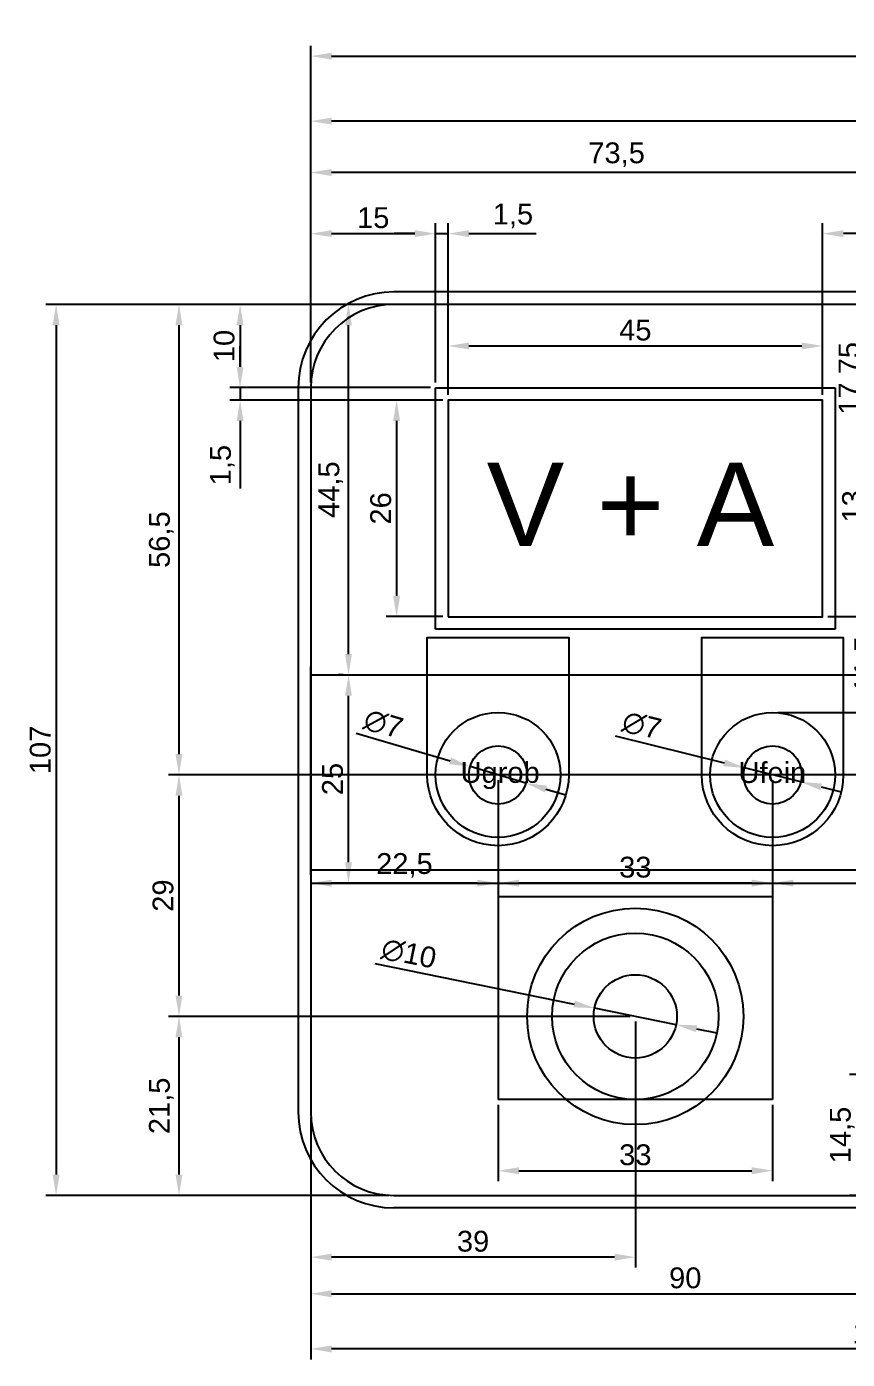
# Model space of a CAD drawing. Header units: millimetres. Extents: x 475 to 4099, y 1633 to 3451.
# Drawn here: x 3165.2 to 3263.9, y 3012.9 to 3173 of the extents above; entities that cross this region are included whole.
import ezdxf

# ---------------------------------------------------------------- set-up
doc = ezdxf.new("R2010")
doc.units = ezdxf.units.MM
for name, color, linetype in [('Bemassung', 80, 'Continuous'), ('Hilfslinie', 30, 'Continuous'), ('Kanten', 7, 'Continuous'), ('Verdeckt', 172, 'Continuous')]:
    doc.layers.add(name, color=color, linetype=linetype)
doc.styles.get("Standard").update_dxf_attribs({"font": 'arial.ttf'})
doc.dimstyles.new('ISO-25', dxfattribs={"dimtxt": 2.5, "dimasz": 2.5, "dimexe": 1.25, "dimexo": 0.625, "dimtad": 1, "dimtxsty": 'Standard', "dimcen": 2.5, "dimadec": 0, "dimazin": 0, "dimtfac": 1, "dimtmove": 0, "dimatfit": 3, "dimfxl": 1, "dimarcsym": 0})

# ---------------------------------------------------------------- blocks, each defined once
blk = doc.blocks.new('*D227')
at = {"layer": 'Bemassung', "color": 0, "lineweight": -2, "transparency": 16777216}
for p, q in [((3199.37, 3130.25), (3199.37, 3149.38)), ((3201.87, 3148.13), (3211.87, 3148.13)), ((3214.37, 3130.25), (3214.37, 3149.38))]:
    blk.add_line(p, q, dxfattribs=at)
at = {"layer": 'Bemassung', "color": 0, "transparency": 16777216}
for points in [[(3201.87, 3148.54), (3201.87, 3147.71), (3199.37, 3148.13)], [(3211.87, 3148.54), (3211.87, 3147.71), (3214.37, 3148.13)]]:
    blk.add_solid(points, dxfattribs=at)
at = {"layer": 'Defpoints', "color": 0, "transparency": 16777216}
for p in [(3214.37, 3148.13), (3199.37, 3129.63), (3214.37, 3129.63)]:
    blk.add_point(p, dxfattribs=at)
at = {"layer": 'Bemassung', "color": 0, "transparency": 16777216, "insert": (3206.87, 3150.03), "char_height": 2.5, "attachment_point": 5}
blk.add_mtext('15', dxfattribs=at)
blk = doc.blocks.new('*D228')
at = {"layer": 'Bemassung', "color": 0, "lineweight": -2, "transparency": 16777216}
for p, q in [((3260.87, 3128.75), (3260.87, 3149.38)), ((3270.37, 3148.13), (3263.37, 3148.13)), ((3272.87, 3122.5), (3272.87, 3149.38))]:
    blk.add_line(p, q, dxfattribs=at)
at = {"layer": 'Bemassung', "color": 0, "transparency": 16777216}
for points in [[(3263.37, 3148.54), (3263.37, 3147.71), (3260.87, 3148.13)], [(3270.37, 3148.54), (3270.37, 3147.71), (3272.87, 3148.13)]]:
    blk.add_solid(points, dxfattribs=at)
at = {"layer": 'Defpoints', "color": 0, "transparency": 16777216}
for p in [(3260.87, 3148.13), (3260.87, 3128.13), (3272.87, 3121.88)]:
    blk.add_point(p, dxfattribs=at)
at = {"layer": 'Bemassung', "color": 0, "transparency": 16777216, "insert": (3266.87, 3150.01), "char_height": 2.5, "attachment_point": 5}
blk.add_mtext('12', dxfattribs=at)
blk = doc.blocks.new('*D235')
at = {"layer": 'Bemassung', "color": 0, "lineweight": -2, "transparency": 16777216}
for p, q in [((3204.84, 3088.14), (3216.11, 3084.82)), ((3225.22, 3082.14), (3218.51, 3084.12)), ((3227.62, 3081.43), (3230.02, 3080.72))]:
    blk.add_line(p, q, dxfattribs=at)
at = {"layer": 'Bemassung', "color": 0, "transparency": 16777216}
for points in [[(3216.23, 3085.22), (3215.99, 3084.42), (3218.51, 3084.12)], [(3227.74, 3081.83), (3227.5, 3081.03), (3225.22, 3082.14)]]:
    blk.add_solid(points, dxfattribs=at)
at = {"layer": 'Defpoints', "color": 0, "transparency": 16777216}
for p in [(3218.51, 3084.12), (3225.22, 3082.14)]:
    blk.add_point(p, dxfattribs=at)
at = {"layer": 'Bemassung', "color": 0, "transparency": 16777216, "insert": (3208.09, 3089.24), "char_height": 2.5, "attachment_point": 5, "rotation": 343.576}
blk.add_mtext('∅7', dxfattribs=at)
blk = doc.blocks.new('*D236')
at = {"layer": 'Bemassung', "color": 0, "lineweight": -2, "transparency": 16777216}
for p, q in [((3235.94, 3087.82), (3249.04, 3084.57)), ((3258.26, 3082.28), (3251.47, 3083.97)), ((3260.69, 3081.68), (3263.12, 3081.08))]:
    blk.add_line(p, q, dxfattribs=at)
at = {"layer": 'Bemassung', "color": 0, "transparency": 16777216}
for points in [[(3249.14, 3084.98), (3248.94, 3084.17), (3251.47, 3083.97)], [(3260.79, 3082.09), (3260.59, 3081.28), (3258.26, 3082.28)]]:
    blk.add_solid(points, dxfattribs=at)
at = {"layer": 'Defpoints', "color": 0, "transparency": 16777216}
for p in [(3251.47, 3083.97), (3258.26, 3082.28)]:
    blk.add_point(p, dxfattribs=at)
at = {"layer": 'Bemassung', "color": 0, "transparency": 16777216, "insert": (3239.14, 3089.06), "char_height": 2.5, "attachment_point": 5, "rotation": 346.0642}
blk.add_mtext('∅7', dxfattribs=at)
blk = doc.blocks.new('*D239')
at = {"layer": 'Bemassung', "color": 0, "lineweight": -2, "transparency": 16777216}
for p, q in [((3207.06, 3060.46), (3231.01, 3055.61)), ((3243.27, 3053.13), (3233.47, 3055.12)), ((3245.72, 3052.64), (3248.17, 3052.14))]:
    blk.add_line(p, q, dxfattribs=at)
at = {"layer": 'Bemassung', "color": 0, "transparency": 16777216}
for points in [[(3231.1, 3056.02), (3230.93, 3055.21), (3233.47, 3055.12)], [(3245.8, 3053.05), (3245.63, 3052.23), (3243.27, 3053.13)]]:
    blk.add_solid(points, dxfattribs=at)
at = {"layer": 'Defpoints', "color": 0, "transparency": 16777216}
for p in [(3233.47, 3055.12), (3243.27, 3053.13)]:
    blk.add_point(p, dxfattribs=at)
at = {"layer": 'Bemassung', "color": 0, "transparency": 16777216, "insert": (3211.15, 3061.65), "char_height": 2.5, "attachment_point": 5, "rotation": 348.5575}
blk.add_mtext('∅10', dxfattribs=at)
blk = doc.blocks.new('*D241')
at = {"layer": 'Bemassung', "color": 0, "lineweight": -2, "transparency": 16777216}
for p, q in [((3213.74, 3139.63), (3189.62, 3139.63)), ((3190.87, 3137.13), (3190.87, 3132.13)), ((3213.74, 3129.63), (3189.62, 3129.63))]:
    blk.add_line(p, q, dxfattribs=at)
at = {"layer": 'Bemassung', "color": 0, "transparency": 16777216}
for points in [[(3190.45, 3137.13), (3191.28, 3137.13), (3190.87, 3139.63)], [(3190.45, 3132.13), (3191.28, 3132.13), (3190.87, 3129.63)]]:
    blk.add_solid(points, dxfattribs=at)
at = {"layer": 'Defpoints', "color": 0, "transparency": 16777216}
for p in [(3214.37, 3139.63), (3190.87, 3129.63), (3214.37, 3129.63)]:
    blk.add_point(p, dxfattribs=at)
at = {"layer": 'Bemassung', "color": 0, "transparency": 16777216, "insert": (3188.96, 3134.63), "char_height": 2.5, "attachment_point": 5, "rotation": 90}
blk.add_mtext('10', dxfattribs=at)
blk = doc.blocks.new('*D242')
at = {"layer": 'Bemassung', "color": 0, "lineweight": -2, "transparency": 16777216}
for p, q in [((3215.87, 3128.75), (3215.87, 3135.89)), ((3260.87, 3128.75), (3260.87, 3135.89)), ((3218.37, 3134.64), (3258.37, 3134.64))]:
    blk.add_line(p, q, dxfattribs=at)
at = {"layer": 'Bemassung', "color": 0, "transparency": 16777216}
for points in [[(3218.37, 3135.05), (3218.37, 3134.22), (3215.87, 3134.64)], [(3258.37, 3135.05), (3258.37, 3134.22), (3260.87, 3134.64)]]:
    blk.add_solid(points, dxfattribs=at)
at = {"layer": 'Defpoints', "color": 0, "transparency": 16777216}
for p in [(3260.87, 3134.64), (3215.87, 3128.13), (3260.87, 3128.13)]:
    blk.add_point(p, dxfattribs=at)
at = {"layer": 'Bemassung', "color": 0, "transparency": 16777216, "insert": (3238.37, 3136.53), "char_height": 2.5, "attachment_point": 5}
blk.add_mtext('45', dxfattribs=at)
blk = doc.blocks.new('*D243')
at = {"layer": 'Bemassung', "color": 0, "lineweight": -2, "transparency": 16777216}
for p, q in [((3215.24, 3128.13), (3208.43, 3128.13)), ((3209.68, 3125.63), (3209.68, 3104.63)), ((3215.24, 3102.13), (3208.43, 3102.13))]:
    blk.add_line(p, q, dxfattribs=at)
at = {"layer": 'Bemassung', "color": 0, "transparency": 16777216}
for points in [[(3209.26, 3125.63), (3210.1, 3125.63), (3209.68, 3128.13)], [(3209.26, 3104.63), (3210.1, 3104.63), (3209.68, 3102.13)]]:
    blk.add_solid(points, dxfattribs=at)
at = {"layer": 'Defpoints', "color": 0, "transparency": 16777216}
for p in [(3215.87, 3128.13), (3209.68, 3102.13), (3215.87, 3102.13)]:
    blk.add_point(p, dxfattribs=at)
at = {"layer": 'Bemassung', "color": 0, "transparency": 16777216, "insert": (3207.78, 3115.13), "char_height": 2.5, "attachment_point": 5, "rotation": 90}
blk.add_mtext('26', dxfattribs=at)
blk = doc.blocks.new('*D244')
at = {"layer": 'Bemassung', "color": 0, "lineweight": -2, "transparency": 16777216}
for p, q in [((3190.87, 3132.13), (3190.87, 3134.63)), ((3213.74, 3129.63), (3189.62, 3129.63)), ((3190.87, 3129.63), (3190.87, 3128.13)), ((3215.24, 3128.13), (3189.62, 3128.13)), ((3190.87, 3125.63), (3190.87, 3117.54))]:
    blk.add_line(p, q, dxfattribs=at)
at = {"layer": 'Bemassung', "color": 0, "transparency": 16777216}
for points in [[(3190.45, 3132.13), (3191.28, 3132.13), (3190.87, 3129.63)], [(3190.45, 3125.63), (3191.28, 3125.63), (3190.87, 3128.13)]]:
    blk.add_solid(points, dxfattribs=at)
at = {"layer": 'Defpoints', "color": 0, "transparency": 16777216}
for p in [(3214.37, 3129.63), (3190.87, 3128.13), (3215.87, 3128.13)]:
    blk.add_point(p, dxfattribs=at)
at = {"layer": 'Bemassung', "color": 0, "transparency": 16777216, "insert": (3188.74, 3120.33), "char_height": 2.5, "attachment_point": 5, "rotation": 90}
blk.add_mtext('1,5', dxfattribs=at)
blk = doc.blocks.new('*D245')
at = {"layer": 'Bemassung', "color": 0, "lineweight": -2, "transparency": 16777216}
for p, q in [((3211.87, 3148.13), (3209.37, 3148.13)), ((3214.37, 3130.25), (3214.37, 3149.38)), ((3214.37, 3148.13), (3215.87, 3148.13)), ((3215.87, 3128.75), (3215.87, 3149.38)), ((3218.37, 3148.13), (3226.45, 3148.13))]:
    blk.add_line(p, q, dxfattribs=at)
at = {"layer": 'Bemassung', "color": 0, "transparency": 16777216}
for points in [[(3211.87, 3148.54), (3211.87, 3147.71), (3214.37, 3148.13)], [(3218.37, 3148.54), (3218.37, 3147.71), (3215.87, 3148.13)]]:
    blk.add_solid(points, dxfattribs=at)
at = {"layer": 'Defpoints', "color": 0, "transparency": 16777216}
for p in [(3215.87, 3148.13), (3214.37, 3129.63), (3215.87, 3128.13)]:
    blk.add_point(p, dxfattribs=at)
at = {"layer": 'Bemassung', "color": 0, "transparency": 16777216, "insert": (3223.66, 3150.25), "char_height": 2.5, "attachment_point": 5}
blk.add_mtext('1,5', dxfattribs=at)
blk = doc.blocks.new('*D246')
at = {"layer": 'Bemassung', "color": 0, "lineweight": -2, "transparency": 16777216}
for p, q in [((3199.37, 3130.88), (3199.37, 3156.72)), ((3272.87, 3122.5), (3272.87, 3156.72)), ((3270.37, 3155.47), (3201.87, 3155.47))]:
    blk.add_line(p, q, dxfattribs=at)
at = {"layer": 'Bemassung', "color": 0, "transparency": 16777216}
for points in [[(3201.87, 3155.89), (3201.87, 3155.05), (3199.37, 3155.47)], [(3270.37, 3155.89), (3270.37, 3155.05), (3272.87, 3155.47)]]:
    blk.add_solid(points, dxfattribs=at)
at = {"layer": 'Defpoints', "color": 0, "transparency": 16777216}
for p in [(3199.37, 3155.47), (3199.37, 3130.25), (3272.87, 3121.88)]:
    blk.add_point(p, dxfattribs=at)
at = {"layer": 'Bemassung', "color": 0, "transparency": 16777216, "insert": (3236.12, 3157.6), "char_height": 2.5, "attachment_point": 5}
blk.add_mtext('73,5', dxfattribs=at)
blk = doc.blocks.new('*D247')
at = {"layer": 'Bemassung', "color": 0, "lineweight": -2, "transparency": 16777216}
for p, q in [((3199.37, 3130.88), (3199.37, 3162.89)), ((3347.87, 3141.75), (3347.87, 3162.89)), ((3345.37, 3161.64), (3201.87, 3161.64))]:
    blk.add_line(p, q, dxfattribs=at)
at = {"layer": 'Bemassung', "color": 0, "transparency": 16777216}
for points in [[(3201.87, 3162.05), (3201.87, 3161.22), (3199.37, 3161.64)], [(3345.37, 3162.05), (3345.37, 3161.22), (3347.87, 3161.64)]]:
    blk.add_solid(points, dxfattribs=at)
at = {"layer": 'Defpoints', "color": 0, "transparency": 16777216}
for p in [(3199.37, 3161.64), (3347.87, 3141.13), (3199.37, 3130.25)]:
    blk.add_point(p, dxfattribs=at)
at = {"layer": 'Bemassung', "color": 0, "transparency": 16777216, "insert": (3273.62, 3163.76), "char_height": 2.5, "attachment_point": 5}
blk.add_mtext('148,5', dxfattribs=at)
blk = doc.blocks.new('*D250')
at = {"layer": 'Bemassung', "color": 0, "lineweight": -2, "transparency": 16777216}
for p, q in [((3208.74, 3139.63), (3182.28, 3139.63)), ((3183.53, 3085.63), (3183.53, 3137.13)), ((3320.24, 3083.13), (3182.28, 3083.13))]:
    blk.add_line(p, q, dxfattribs=at)
at = {"layer": 'Bemassung', "color": 0, "transparency": 16777216}
for points in [[(3183.11, 3137.13), (3183.94, 3137.13), (3183.53, 3139.63)], [(3183.11, 3085.63), (3183.94, 3085.63), (3183.53, 3083.13)]]:
    blk.add_solid(points, dxfattribs=at)
at = {"layer": 'Defpoints', "color": 0, "transparency": 16777216}
for p in [(3183.53, 3139.63), (3209.37, 3139.63), (3320.87, 3083.13)]:
    blk.add_point(p, dxfattribs=at)
at = {"layer": 'Bemassung', "color": 0, "transparency": 16777216, "insert": (3181.4, 3111.38), "char_height": 2.5, "attachment_point": 5, "rotation": 90}
blk.add_mtext('56,5', dxfattribs=at)
blk = doc.blocks.new('*D251')
at = {"layer": 'Bemassung', "color": 0, "lineweight": -2, "transparency": 16777216}
for p, q in [((3237.74, 3054.13), (3182.28, 3054.13)), ((3183.53, 3035.13), (3183.53, 3051.63)), ((3208.74, 3032.63), (3182.28, 3032.63))]:
    blk.add_line(p, q, dxfattribs=at)
at = {"layer": 'Bemassung', "color": 0, "transparency": 16777216}
for points in [[(3183.11, 3051.63), (3183.94, 3051.63), (3183.53, 3054.13)], [(3183.11, 3035.13), (3183.94, 3035.13), (3183.53, 3032.63)]]:
    blk.add_solid(points, dxfattribs=at)
at = {"layer": 'Defpoints', "color": 0, "transparency": 16777216}
for p in [(3183.53, 3054.13), (3238.37, 3054.13), (3209.37, 3032.63)]:
    blk.add_point(p, dxfattribs=at)
at = {"layer": 'Bemassung', "color": 0, "transparency": 16777216, "insert": (3181.4, 3043.38), "char_height": 2.5, "attachment_point": 5, "rotation": 90}
blk.add_mtext('21,5', dxfattribs=at)
blk = doc.blocks.new('*D252')
at = {"layer": 'Bemassung', "color": 0, "lineweight": -2, "transparency": 16777216}
for p, q in [((3320.24, 3083.13), (3182.28, 3083.13)), ((3183.53, 3056.63), (3183.53, 3080.63)), ((3237.74, 3054.13), (3182.28, 3054.13))]:
    blk.add_line(p, q, dxfattribs=at)
at = {"layer": 'Bemassung', "color": 0, "transparency": 16777216}
for points in [[(3183.11, 3080.63), (3183.94, 3080.63), (3183.53, 3083.13)], [(3183.11, 3056.63), (3183.94, 3056.63), (3183.53, 3054.13)]]:
    blk.add_solid(points, dxfattribs=at)
at = {"layer": 'Defpoints', "color": 0, "transparency": 16777216}
for p in [(3183.53, 3083.13), (3320.87, 3083.13), (3238.37, 3054.13)]:
    blk.add_point(p, dxfattribs=at)
at = {"layer": 'Bemassung', "color": 0, "transparency": 16777216, "insert": (3181.62, 3068.63), "char_height": 2.5, "attachment_point": 5, "rotation": 90}
blk.add_mtext('29', dxfattribs=at)
blk = doc.blocks.new('*D253')
at = {"layer": 'Bemassung', "color": 0, "lineweight": -2, "transparency": 16777216}
for p, q in [((3289.37, 3046.5), (3289.37, 3019.56)), ((3199.37, 3042), (3199.37, 3019.56)), ((3201.87, 3020.81), (3286.87, 3020.81))]:
    blk.add_line(p, q, dxfattribs=at)
at = {"layer": 'Bemassung', "color": 0, "transparency": 16777216}
for points in [[(3201.87, 3021.23), (3201.87, 3020.39), (3199.37, 3020.81)], [(3286.87, 3021.23), (3286.87, 3020.39), (3289.37, 3020.81)]]:
    blk.add_solid(points, dxfattribs=at)
at = {"layer": 'Defpoints', "color": 0, "transparency": 16777216}
for p in [(3289.37, 3047.13), (3199.37, 3042.63), (3289.37, 3020.81)]:
    blk.add_point(p, dxfattribs=at)
at = {"layer": 'Bemassung', "color": 0, "transparency": 16777216, "insert": (3244.37, 3022.71), "char_height": 2.5, "attachment_point": 5}
blk.add_mtext('90', dxfattribs=at)
blk = doc.blocks.new('*D255')
at = {"layer": 'Bemassung', "color": 0, "lineweight": -2, "transparency": 16777216}
for p, q in [((3307.74, 3047.13), (3264.1, 3047.13)), ((3265.35, 3044.63), (3265.35, 3035.13)), ((3280.74, 3032.63), (3264.1, 3032.63))]:
    blk.add_line(p, q, dxfattribs=at)
at = {"layer": 'Bemassung', "color": 0, "transparency": 16777216}
for points in [[(3264.94, 3044.63), (3265.77, 3044.63), (3265.35, 3047.13)], [(3264.94, 3035.13), (3265.77, 3035.13), (3265.35, 3032.63)]]:
    blk.add_solid(points, dxfattribs=at)
at = {"layer": 'Defpoints', "color": 0, "transparency": 16777216}
for p in [(3308.37, 3047.13), (3265.35, 3032.63), (3281.37, 3032.63)]:
    blk.add_point(p, dxfattribs=at)
at = {"layer": 'Bemassung', "color": 0, "transparency": 16777216, "insert": (3263.23, 3039.88), "char_height": 2.5, "attachment_point": 5, "rotation": 90}
blk.add_mtext('14,5', dxfattribs=at)
blk = doc.blocks.new('*D256')
at = {"layer": 'Bemassung', "color": 0, "lineweight": -2, "transparency": 16777216}
for p, q in [((3272.24, 3121.88), (3265.15, 3121.88)), ((3266.4, 3119.38), (3266.4, 3111.38)), ((3272.24, 3108.88), (3265.15, 3108.88))]:
    blk.add_line(p, q, dxfattribs=at)
at = {"layer": 'Bemassung', "color": 0, "transparency": 16777216}
for points in [[(3265.98, 3119.38), (3266.81, 3119.38), (3266.4, 3121.88)], [(3265.98, 3111.38), (3266.81, 3111.38), (3266.4, 3108.88)]]:
    blk.add_solid(points, dxfattribs=at)
at = {"layer": 'Defpoints', "color": 0, "transparency": 16777216}
for p in [(3272.87, 3121.88), (3266.4, 3108.88), (3272.87, 3108.88)]:
    blk.add_point(p, dxfattribs=at)
at = {"layer": 'Bemassung', "color": 0, "transparency": 16777216, "insert": (3264.49, 3115.38), "char_height": 2.5, "attachment_point": 5, "rotation": 90}
blk.add_mtext('13', dxfattribs=at)
blk = doc.blocks.new('*D257')
at = {"layer": 'Bemassung', "color": 0, "lineweight": -2, "transparency": 16777216}
for p, q in [((3272.24, 3139.63), (3265.15, 3139.63)), ((3266.4, 3124.38), (3266.4, 3137.13)), ((3272.24, 3121.88), (3265.15, 3121.88))]:
    blk.add_line(p, q, dxfattribs=at)
at = {"layer": 'Bemassung', "color": 0, "transparency": 16777216}
for points in [[(3265.98, 3137.13), (3266.81, 3137.13), (3266.4, 3139.63)], [(3265.98, 3124.38), (3266.81, 3124.38), (3266.4, 3121.88)]]:
    blk.add_solid(points, dxfattribs=at)
at = {"layer": 'Defpoints', "color": 0, "transparency": 16777216}
for p in [(3266.4, 3139.63), (3272.87, 3139.63), (3272.87, 3121.88)]:
    blk.add_point(p, dxfattribs=at)
at = {"layer": 'Bemassung', "color": 0, "transparency": 16777216, "insert": (3264.27, 3130.75), "char_height": 2.5, "attachment_point": 5, "rotation": 90}
blk.add_mtext('17,75', dxfattribs=at)
blk = doc.blocks.new('*D263')
at = {"layer": 'Bemassung', "color": 0, "lineweight": -2, "transparency": 16777216}
for p, q in [((3208.12, 3139.63), (3167.51, 3139.63)), ((3168.76, 3137.13), (3168.76, 3035.13)), ((3208.12, 3032.63), (3167.51, 3032.63))]:
    blk.add_line(p, q, dxfattribs=at)
at = {"layer": 'Bemassung', "color": 0, "transparency": 16777216}
for points in [[(3168.34, 3137.13), (3169.18, 3137.13), (3168.76, 3139.63)], [(3168.34, 3035.13), (3169.18, 3035.13), (3168.76, 3032.63)]]:
    blk.add_solid(points, dxfattribs=at)
at = {"layer": 'Defpoints', "color": 0, "transparency": 16777216}
for p in [(3208.74, 3139.63), (3168.76, 3032.63), (3208.74, 3032.63)]:
    blk.add_point(p, dxfattribs=at)
at = {"layer": 'Bemassung', "color": 0, "transparency": 16777216, "insert": (3166.86, 3086.13), "char_height": 2.5, "attachment_point": 5, "rotation": 90}
blk.add_mtext('107', dxfattribs=at)
blk = doc.blocks.new('*D264')
at = {"layer": 'Bemassung', "color": 0, "lineweight": -2, "transparency": 16777216}
for p, q in [((3199.37, 3131.5), (3199.37, 3170.69)), ((3496.37, 3130.25), (3496.37, 3170.69)), ((3201.87, 3169.44), (3493.87, 3169.44))]:
    blk.add_line(p, q, dxfattribs=at)
at = {"layer": 'Bemassung', "color": 0, "transparency": 16777216}
for points in [[(3201.87, 3169.86), (3201.87, 3169.03), (3199.37, 3169.44)], [(3493.87, 3169.86), (3493.87, 3169.03), (3496.37, 3169.44)]]:
    blk.add_solid(points, dxfattribs=at)
at = {"layer": 'Defpoints', "color": 0, "transparency": 16777216}
for p in [(3496.37, 3169.44), (3199.37, 3130.88), (3496.37, 3129.63)]:
    blk.add_point(p, dxfattribs=at)
at = {"layer": 'Bemassung', "color": 0, "transparency": 16777216, "insert": (3347.87, 3171.34), "char_height": 2.5, "attachment_point": 5}
blk.add_mtext('297', dxfattribs=at)
blk = doc.blocks.new('*D265')
at = {"layer": 'Bemassung', "color": 0, "lineweight": -2, "transparency": 16777216}
for p, q in [((3199.99, 3095.13), (3205.15, 3095.13)), ((3203.9, 3072.63), (3203.9, 3092.63)), ((3199.99, 3070.13), (3205.15, 3070.13))]:
    blk.add_line(p, q, dxfattribs=at)
at = {"layer": 'Bemassung', "color": 0, "transparency": 16777216}
for points in [[(3203.48, 3092.63), (3204.31, 3092.63), (3203.9, 3095.13)], [(3203.48, 3072.63), (3204.31, 3072.63), (3203.9, 3070.13)]]:
    blk.add_solid(points, dxfattribs=at)
at = {"layer": 'Defpoints', "color": 0, "transparency": 16777216}
for p in [(3199.37, 3095.13), (3203.9, 3095.13), (3199.37, 3070.13)]:
    blk.add_point(p, dxfattribs=at)
at = {"layer": 'Bemassung', "color": 0, "transparency": 16777216, "insert": (3201.99, 3082.63), "char_height": 2.5, "attachment_point": 5, "rotation": 90}
blk.add_mtext('25', dxfattribs=at)
blk = doc.blocks.new('*D266')
at = {"layer": 'Bemassung', "color": 0, "lineweight": -2, "transparency": 16777216}
for p, q in [((3208.12, 3139.63), (3202.65, 3139.63)), ((3203.9, 3097.63), (3203.9, 3137.13)), ((3203.27, 3095.13), (3202.65, 3095.13))]:
    blk.add_line(p, q, dxfattribs=at)
at = {"layer": 'Bemassung', "color": 0, "transparency": 16777216}
for points in [[(3203.48, 3137.13), (3204.31, 3137.13), (3203.9, 3139.63)], [(3203.48, 3097.63), (3204.31, 3097.63), (3203.9, 3095.13)]]:
    blk.add_solid(points, dxfattribs=at)
at = {"layer": 'Defpoints', "color": 0, "transparency": 16777216}
for p in [(3203.9, 3139.63), (3208.74, 3139.63), (3203.9, 3095.13)]:
    blk.add_point(p, dxfattribs=at)
at = {"layer": 'Bemassung', "color": 0, "transparency": 16777216, "insert": (3201.77, 3117.38), "char_height": 2.5, "attachment_point": 5, "rotation": 90}
blk.add_mtext('44,5', dxfattribs=at)
blk = doc.blocks.new('*D267')
at = {"layer": 'Bemassung', "color": 0, "lineweight": -2, "transparency": 16777216}
for p, q in [((3221.87, 3043.5), (3221.87, 3034.34)), ((3254.87, 3043.5), (3254.87, 3034.34)), ((3224.37, 3035.59), (3252.37, 3035.59))]:
    blk.add_line(p, q, dxfattribs=at)
at = {"layer": 'Bemassung', "color": 0, "transparency": 16777216}
for points in [[(3224.37, 3036.01), (3224.37, 3035.17), (3221.87, 3035.59)], [(3252.37, 3036.01), (3252.37, 3035.17), (3254.87, 3035.59)]]:
    blk.add_solid(points, dxfattribs=at)
at = {"layer": 'Defpoints', "color": 0, "transparency": 16777216}
for p in [(3221.87, 3044.13), (3254.87, 3044.13), (3254.87, 3035.59)]:
    blk.add_point(p, dxfattribs=at)
at = {"layer": 'Bemassung', "color": 0, "transparency": 16777216, "insert": (3238.37, 3037.49), "char_height": 2.5, "attachment_point": 5}
blk.add_mtext('33', dxfattribs=at)
blk = doc.blocks.new('*D268')
at = {"layer": 'Bemassung', "color": 0, "lineweight": -2, "transparency": 16777216}
for p, q in [((3238.37, 3053.5), (3238.37, 3023.96)), ((3199.37, 3041.38), (3199.37, 3023.96)), ((3235.87, 3025.21), (3201.87, 3025.21))]:
    blk.add_line(p, q, dxfattribs=at)
at = {"layer": 'Bemassung', "color": 0, "transparency": 16777216}
for points in [[(3201.87, 3025.63), (3201.87, 3024.79), (3199.37, 3025.21)], [(3235.87, 3025.63), (3235.87, 3024.79), (3238.37, 3025.21)]]:
    blk.add_solid(points, dxfattribs=at)
at = {"layer": 'Defpoints', "color": 0, "transparency": 16777216}
for p in [(3238.37, 3054.13), (3199.37, 3042), (3199.37, 3025.21)]:
    blk.add_point(p, dxfattribs=at)
at = {"layer": 'Bemassung', "color": 0, "transparency": 16777216, "insert": (3218.87, 3027.11), "char_height": 2.5, "attachment_point": 5}
blk.add_mtext('39', dxfattribs=at)
blk = doc.blocks.new('*D269')
at = {"layer": 'Bemassung', "color": 0, "lineweight": -2, "transparency": 16777216}
for p, q in [((3199.37, 3083), (3199.37, 3068.88)), ((3221.87, 3082.5), (3221.87, 3068.88)), ((3219.37, 3070.13), (3201.87, 3070.13))]:
    blk.add_line(p, q, dxfattribs=at)
at = {"layer": 'Bemassung', "color": 0, "transparency": 16777216}
for points in [[(3201.87, 3070.54), (3201.87, 3069.71), (3199.37, 3070.13)], [(3219.37, 3070.54), (3219.37, 3069.71), (3221.87, 3070.13)]]:
    blk.add_solid(points, dxfattribs=at)
at = {"layer": 'Defpoints', "color": 0, "transparency": 16777216}
for p in [(3199.37, 3083.63), (3221.87, 3083.13), (3199.37, 3070.13)]:
    blk.add_point(p, dxfattribs=at)
at = {"layer": 'Bemassung', "color": 0, "transparency": 16777216, "insert": (3210.62, 3072.25), "char_height": 2.5, "attachment_point": 5}
blk.add_mtext('22,5', dxfattribs=at)
blk = doc.blocks.new('*D270')
at = {"layer": 'Bemassung', "color": 0, "lineweight": -2, "transparency": 16777216}
for p, q in [((3221.87, 3082.5), (3221.87, 3068.88)), ((3254.87, 3082.5), (3254.87, 3068.88)), ((3252.37, 3070.13), (3224.37, 3070.13))]:
    blk.add_line(p, q, dxfattribs=at)
at = {"layer": 'Bemassung', "color": 0, "transparency": 16777216}
for points in [[(3224.37, 3070.54), (3224.37, 3069.71), (3221.87, 3070.13)], [(3252.37, 3070.54), (3252.37, 3069.71), (3254.87, 3070.13)]]:
    blk.add_solid(points, dxfattribs=at)
at = {"layer": 'Defpoints', "color": 0, "transparency": 16777216}
for p in [(3221.87, 3083.13), (3254.87, 3083.13), (3221.87, 3070.13)]:
    blk.add_point(p, dxfattribs=at)
at = {"layer": 'Bemassung', "color": 0, "transparency": 16777216, "insert": (3238.37, 3072.03), "char_height": 2.5, "attachment_point": 5}
blk.add_mtext('33', dxfattribs=at)
blk = doc.blocks.new('*D271')
at = {"layer": 'Bemassung', "color": 0, "lineweight": -2, "transparency": 16777216}
for p, q in [((3254.87, 3082.5), (3254.87, 3068.88)), ((3287.87, 3082.5), (3287.87, 3068.88)), ((3257.37, 3070.13), (3285.37, 3070.13))]:
    blk.add_line(p, q, dxfattribs=at)
at = {"layer": 'Bemassung', "color": 0, "transparency": 16777216}
for points in [[(3257.37, 3070.54), (3257.37, 3069.71), (3254.87, 3070.13)], [(3285.37, 3070.54), (3285.37, 3069.71), (3287.87, 3070.13)]]:
    blk.add_solid(points, dxfattribs=at)
at = {"layer": 'Defpoints', "color": 0, "transparency": 16777216}
for p in [(3254.87, 3083.13), (3287.87, 3083.13), (3287.87, 3070.13)]:
    blk.add_point(p, dxfattribs=at)
at = {"layer": 'Bemassung', "color": 0, "transparency": 16777216, "insert": (3271.37, 3072.03), "char_height": 2.5, "attachment_point": 5}
blk.add_mtext('33', dxfattribs=at)
blk = doc.blocks.new('*D275')
at = {"layer": 'Bemassung', "color": 0, "lineweight": -2, "transparency": 16777216}
for p, q in [((3199.37, 3020.19), (3199.37, 3012.94)), ((3335.37, 3020.19), (3335.37, 3012.94)), ((3332.87, 3014.19), (3201.87, 3014.19))]:
    blk.add_line(p, q, dxfattribs=at)
at = {"layer": 'Bemassung', "color": 0, "transparency": 16777216}
for points in [[(3201.87, 3014.61), (3201.87, 3013.77), (3199.37, 3014.19)], [(3332.87, 3014.61), (3332.87, 3013.77), (3335.37, 3014.19)]]:
    blk.add_solid(points, dxfattribs=at)
at = {"layer": 'Defpoints', "color": 0, "transparency": 16777216}
for p in [(3199.37, 3020.81), (3335.37, 3020.81), (3199.37, 3014.19)]:
    blk.add_point(p, dxfattribs=at)
at = {"layer": 'Bemassung', "color": 0, "transparency": 16777216, "insert": (3267.37, 3016.09), "char_height": 2.5, "attachment_point": 5}
blk.add_mtext('136', dxfattribs=at)
blk = doc.blocks.new('*D277')
at = {"layer": 'Bemassung', "color": 0, "lineweight": -2, "transparency": 16777216}
for p, q in [((3261.49, 3102.13), (3269.55, 3102.13)), ((3268.3, 3099.63), (3268.3, 3093.13)), ((3255.49, 3090.63), (3269.55, 3090.63))]:
    blk.add_line(p, q, dxfattribs=at)
at = {"layer": 'Bemassung', "color": 0, "transparency": 16777216}
for points in [[(3267.89, 3099.63), (3268.72, 3099.63), (3268.3, 3102.13)], [(3267.89, 3093.13), (3268.72, 3093.13), (3268.3, 3090.63)]]:
    blk.add_solid(points, dxfattribs=at)
at = {"layer": 'Defpoints', "color": 0, "transparency": 16777216}
for p in [(3260.87, 3102.13), (3254.87, 3090.63), (3268.3, 3090.63)]:
    blk.add_point(p, dxfattribs=at)
at = {"layer": 'Bemassung', "color": 0, "transparency": 16777216, "insert": (3266.17, 3096.38), "char_height": 2.5, "attachment_point": 5, "rotation": 90}
blk.add_mtext('11,5', dxfattribs=at)

msp = doc.modelspace()

# ---------------------------------------------------------------- linework, layer by layer
for p, q in [((3486.366, 3139.626), (3209.366, 3139.626)), ((3199.366, 3129.626), (3199.366, 3042.626)), ((3209.366, 3032.626), (3486.366, 3032.626))]:
    msp.add_line(p, q)
for centre, radius in [((3221.866, 3083.126), 7.5), ((3254.866, 3083.126), 7.5), ((3238.366, 3054.126), 10)]:
    msp.add_circle(centre, radius)
for centre, start, end in [((3209.366, 3129.626), 90, 180), ((3209.366, 3042.626), 180, 270)]:
    msp.add_arc(centre, 10, start, end)
at = {"layer": 'Hilfslinie'}
for centre, radius in [((3221.866, 3083.126), 3.5), ((3254.866, 3083.126), 3.5), ((3238.366, 3054.126), 5)]:
    msp.add_circle(centre, radius, dxfattribs=at)
at = {"layer": 'Kanten'}
for p, q in [((3486.366, 3141.126), (3209.366, 3141.126)), ((3197.866, 3129.626), (3197.866, 3042.626)), ((3214.366, 3129.626), (3262.366, 3129.626)), ((3214.366, 3100.626), (3214.366, 3129.626)), ((3262.366, 3129.626), (3262.366, 3100.626)), ((3262.366, 3100.626), (3214.366, 3100.626)), ((3486.366, 3031.126), (3209.366, 3031.126))]:
    msp.add_line(p, q, dxfattribs=at)
for centre, start, end in [((3209.366, 3129.626), 90, 180), ((3209.366, 3042.626), 180, 270)]:
    msp.add_arc(centre, 11.5, start, end, dxfattribs=at)
at = {"layer": 'Verdeckt'}
for p, q in [((3199.366, 3071.126), (3199.366, 3096.126)), ((3199.366, 3095.126), (3496.366, 3095.126)), ((3199.366, 3071.726), (3496.366, 3071.726)), ((3199.366, 3070.126), (3496.366, 3070.126)), ((3221.866, 3070.126), (3221.866, 3044.126)), ((3254.866, 3070.126), (3254.866, 3044.126)), ((3221.866, 3068.526), (3254.866, 3068.526)), ((3254.866, 3044.126), (3221.866, 3044.126))]:
    msp.add_line(p, q, dxfattribs=at)
msp.add_lwpolyline([(3215.866, 3102.126), (3260.866, 3102.126), (3260.866, 3128.126), (3215.866, 3128.126)], close=True, dxfattribs=at)
for points in [[(3213.366, 3083.126), (3213.366, 3099.626), (3230.366, 3099.626), (3230.366, 3083.126, -1)], [(3246.366, 3083.126), (3246.366, 3099.626), (3263.366, 3099.626), (3263.366, 3083.126, -1)]]:
    msp.add_lwpolyline(points, format="xyb", close=True, dxfattribs=at)
msp.add_circle((3238.366, 3054.126), 13, dxfattribs=at)

# ---------------------------------------------------------------- texts
at = {"layer": 'Kanten', "attachment_point": 1}
for s, width, insert, char_height in [('V + A', 39.97092, (3220.508, 3120.611), 10), ('Ugrob', 5.3464, (3217.369, 3084.667), 2.5), ('Ufein', 5.3464, (3250.763, 3084.656), 2.5)]:
    msp.add_mtext_dynamic_manual_height_columns(s, width=width, gutter_width=12.5, heights=[0], dxfattribs=dict(at, insert=insert, char_height=char_height))

# ---------------------------------------------------------------- dimensions: what is measured, and where the dimension line sits
at = {"layer": 'Bemassung'}
for base, p1, p2, picture, middle in [((3496.366, 3169.442), (3199.366, 3130.876), (3496.366, 3129.626), '*D264', (3347.866, 3171.344)), ((3199.366, 3161.638), (3347.866, 3141.126), (3199.366, 3130.251), '*D247', (3273.616, 3163.765)), ((3199.366, 3155.471), (3272.866, 3121.876), (3199.366, 3130.251), '*D246', (3236.116, 3157.599)), ((3214.366, 3148.126), (3199.366, 3129.626), (3214.366, 3129.626), '*D227', (3206.866, 3150.028)), ((3215.866, 3148.126), (3214.366, 3129.626), (3215.866, 3128.126), '*D245', (3223.658, 3150.253)), ((3260.866, 3148.126), (3272.866, 3121.876), (3260.866, 3128.126), '*D228', (3266.866, 3150.006)), ((3260.866, 3134.635), (3215.866, 3128.126), (3260.866, 3128.126), '*D242', (3238.366, 3136.531)), ((3199.366, 3070.126), (3221.866, 3083.126), (3199.366, 3083.626), '*D269', (3210.616, 3072.253)), ((3221.866, 3070.126), (3254.866, 3083.126), (3221.866, 3083.126), '*D270', (3238.366, 3072.028)), ((3287.866, 3070.126), (3254.866, 3083.126), (3287.866, 3083.126), '*D271', (3271.366, 3072.028)), ((3199.366, 3025.21), (3238.366, 3054.126), (3199.366, 3042.001), '*D268', (3218.866, 3027.112)), ((3289.366, 3020.81), (3199.366, 3042.626), (3289.366, 3047.126), '*D253', (3244.366, 3022.712)), ((3254.866, 3035.59), (3221.866, 3044.126), (3254.866, 3044.126), '*D267', (3238.366, 3037.493)), ((3199.366, 3014.189), (3335.366, 3020.81), (3199.366, 3020.81), '*D275', (3267.366, 3016.092))]:
    dim = msp.add_linear_dim(base=base, p1=p1, p2=p2, dimstyle='ISO-25', dxfattribs=at)
    dim.commit()
    dim.dimension.update_dxf_attribs({"geometry": picture, "text_midpoint": middle})
for base, p1, p2, picture, middle in [((3168.76, 3032.626), (3208.741, 3139.626), (3208.741, 3032.626), '*D263', (3166.858, 3086.126)), ((3183.526, 3139.626), (3320.866, 3083.126), (3209.366, 3139.626), '*D250', (3181.398, 3111.376)), ((3190.866, 3129.626), (3214.366, 3139.626), (3214.366, 3129.626), '*D241', (3188.964, 3134.626)), ((3203.895, 3139.626), (3203.895, 3095.126), (3208.741, 3139.626), '*D266', (3201.773, 3117.376)), ((3266.395, 3139.626), (3272.866, 3121.876), (3272.866, 3139.626), '*D257', (3264.268, 3130.751)), ((3190.866, 3128.126), (3214.366, 3129.626), (3215.866, 3128.126), '*D244', (3188.738, 3120.334)), ((3209.681, 3102.126), (3215.866, 3128.126), (3215.866, 3102.126), '*D243', (3207.779, 3115.126)), ((3266.395, 3108.876), (3272.866, 3121.876), (3272.866, 3108.876), '*D256', (3264.493, 3115.376)), ((3268.302, 3090.626), (3260.866, 3102.126), (3254.866, 3090.626), '*D277', (3266.175, 3096.376)), ((3203.895, 3095.126), (3199.366, 3070.126), (3199.366, 3095.126), '*D265', (3201.994, 3082.626)), ((3183.526, 3083.126), (3238.366, 3054.126), (3320.866, 3083.126), '*D252', (3181.624, 3068.626)), ((3183.526, 3054.126), (3209.366, 3032.626), (3238.366, 3054.126), '*D251', (3181.398, 3043.376)), ((3265.353, 3032.626), (3308.366, 3047.126), (3281.366, 3032.626), '*D255', (3263.225, 3039.876))]:
    dim = msp.add_linear_dim(base=base, p1=p1, p2=p2, angle=90, dimstyle='ISO-25', dxfattribs=at)
    dim.commit()
    dim.dimension.update_dxf_attribs({"geometry": picture, "text_midpoint": middle})
for p1, p2, picture, middle in [((3225.223, 3082.137), (3218.509, 3084.116), '*D235', (3207.53, 3087.352)), ((3258.263, 3082.283), (3251.469, 3083.969), '*D236', (3238.663, 3087.147)), ((3243.266, 3053.134), (3233.465, 3055.118), '*D239', (3210.759, 3059.714))]:
    dim = msp.add_diameter_dim_2p(p1=p1, p2=p2, dimstyle='ISO-25', dxfattribs=at)
    dim.commit()
    dim.dimension.update_dxf_attribs({"geometry": picture, "text_midpoint": middle, "dimtype": 163})

doc.saveas('drawing.dxf')
